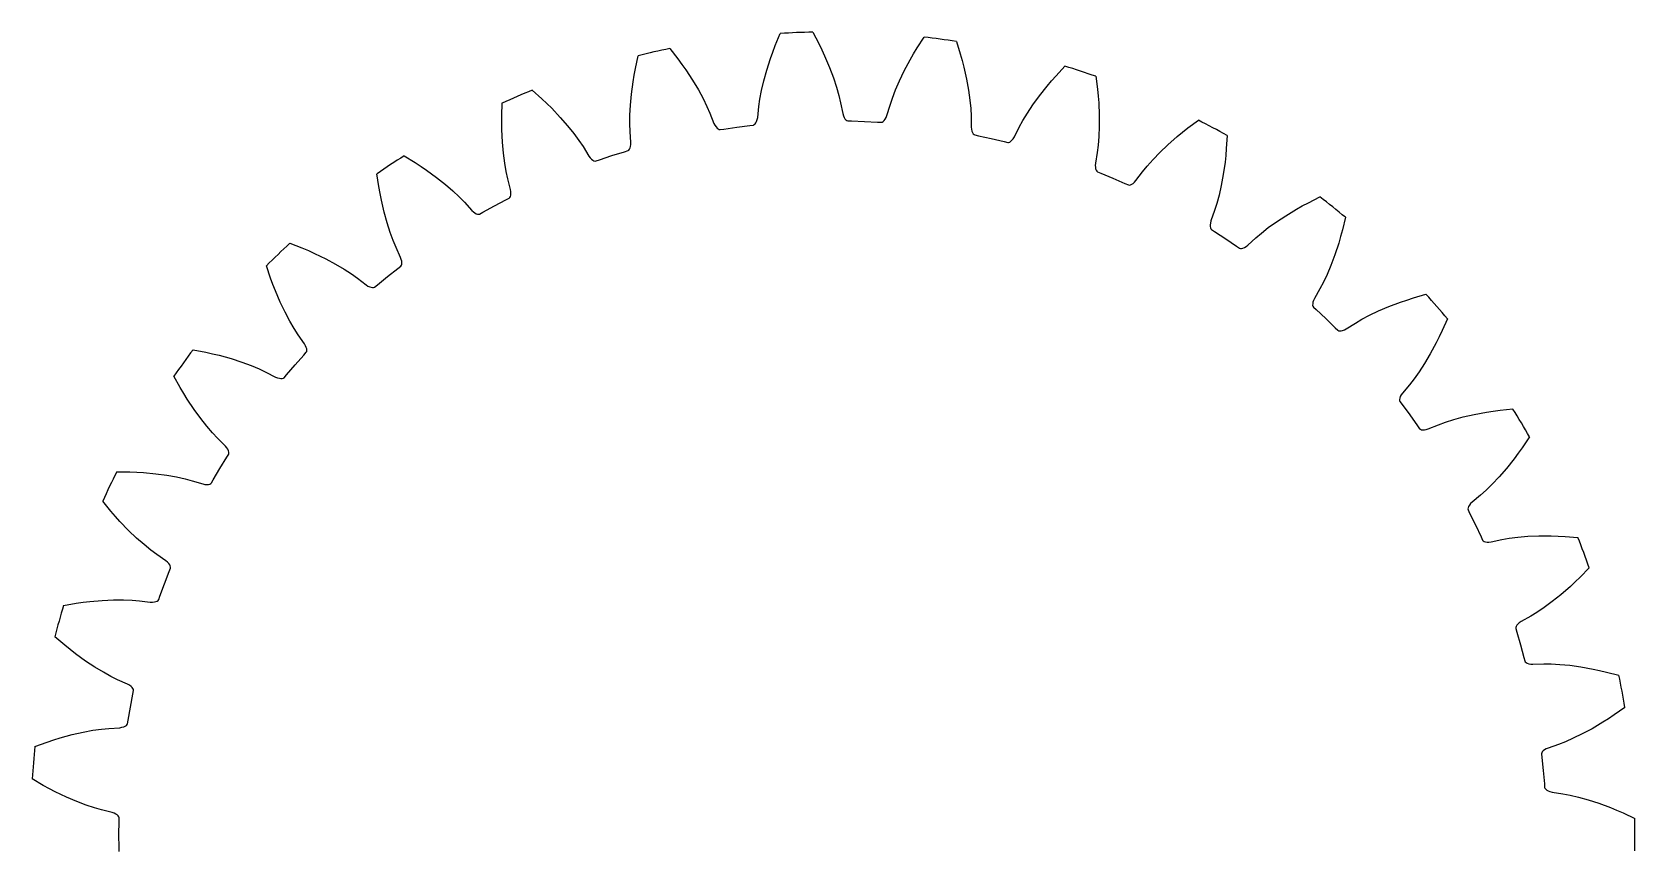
# Model space of a CAD drawing. Extents: x -19.5 to 19.6, y -19.6 to 19.6.
# Drawn here: x -19.52 to 19.57, y -0.4 to 19.56 of the extents above; entities that cross this region are included whole.
import ezdxf

# ---------------------------------------------------------------- set-up
doc = ezdxf.new("R2010")
doc.units = 0

msp = doc.modelspace()

# ---------------------------------------------------------------- linework, layer by layer
at = {"layer": 'layer0'}
for p, q in [((-0.481, 19.562), (-0.335, 19.282)), ((-3.966, 19.161), (-3.772, 18.912)), ((-1.456, 19.075), (-1.395, 19.234)), ((-1.395, 19.234), (-1.274, 19.526)), ((-0.335, 19.282), (-0.26, 19.129)), ((1.974, 19.028), (2.062, 19.174)), ((2.062, 19.174), (2.233, 19.44)), ((3.019, 19.333), (3.113, 19.032)), ((-4.807, 18.676), (-4.74, 18.985)), ((-3.772, 18.912), (-3.672, 18.775)), ((-3.672, 18.775), (-3.577, 18.641)), ((-1.604, 18.632), (-1.511, 18.921)), ((-1.511, 18.921), (-1.456, 19.075)), ((-0.26, 19.129), (-0.192, 18.98)), ((-0.192, 18.98), (-0.073, 18.701)), ((1.749, 18.619), (1.892, 18.887)), ((1.892, 18.887), (1.974, 19.028)), ((3.113, 19.032), (3.16, 18.868)), ((3.16, 18.868), (3.201, 18.709)), ((-4.865, 18.347), (-4.838, 18.509)), ((-4.838, 18.509), (-4.807, 18.676)), ((-3.577, 18.641), (-3.411, 18.387)), ((-3.411, 18.387), (-3.271, 18.154)), ((-1.676, 18.37), (-1.604, 18.632)), ((-0.073, 18.701), (0.023, 18.446)), ((0.023, 18.446), (0.099, 18.216)), ((1.535, 18.151), (1.631, 18.374)), ((1.631, 18.374), (1.749, 18.619)), ((3.201, 18.709), (3.267, 18.413)), ((3.267, 18.413), (3.316, 18.146)), ((5.34, 18.37), (5.452, 18.498)), ((5.452, 18.498), (5.668, 18.729)), ((6.423, 18.483), (6.462, 18.17)), ((-7.324, 18.145), (-7.089, 17.935)), ((-4.929, 17.776), (-4.905, 18.046)), ((-4.905, 18.046), (-4.865, 18.347)), ((-3.271, 18.154), (-3.156, 17.941)), ((-1.77, 17.926), (-1.731, 18.134)), ((-1.731, 18.134), (-1.676, 18.37)), ((0.099, 18.216), (0.156, 18.012)), ((0.156, 18.012), (0.198, 17.837)), ((1.459, 17.954), (1.535, 18.151)), ((3.316, 18.146), (3.35, 17.905)), ((4.886, 17.788), (5.045, 18.007)), ((5.045, 18.007), (5.234, 18.245)), ((5.234, 18.245), (5.34, 18.37)), ((6.462, 18.17), (6.478, 18)), ((6.478, 18), (6.49, 17.837)), ((-8.064, 17.518), (-8.054, 17.833)), ((-7.089, 17.935), (-6.965, 17.818)), ((-6.965, 17.818), (-6.848, 17.703)), ((-6.848, 17.703), (-6.639, 17.483)), ((-4.941, 17.533), (-4.929, 17.776)), ((-3.156, 17.941), (-3.063, 17.751)), ((-3.063, 17.751), (-2.99, 17.585)), ((-1.825, 17.48), (-1.796, 17.747)), ((-1.796, 17.747), (-1.77, 17.926)), ((0.198, 17.837), (0.25, 17.574)), ((1.326, 17.525), (1.402, 17.783)), ((1.402, 17.783), (1.459, 17.954)), ((3.35, 17.905), (3.37, 17.695)), ((3.37, 17.695), (3.38, 17.515)), ((4.751, 17.586), (4.886, 17.788)), ((6.49, 17.837), (6.503, 17.534)), ((-8.065, 17.347), (-8.064, 17.518)), ((-8.063, 17.184), (-8.065, 17.347)), ((-6.639, 17.483), (-6.46, 17.278)), ((-6.46, 17.278), (-6.308, 17.089)), ((-4.942, 17.322), (-4.941, 17.533)), ((-4.936, 17.141), (-4.942, 17.322)), ((-2.99, 17.585), (-2.892, 17.336)), ((-2.892, 17.336), (-2.867, 17.289)), ((-2.867, 17.289), (-2.841, 17.251)), ((-2.841, 17.251), (-2.816, 17.222)), ((-2.816, 17.222), (-2.79, 17.201)), ((-2.79, 17.201), (-2.766, 17.189)), ((-2.742, 17.185), (-2.653, 17.199)), ((-2.653, 17.199), (-2.336, 17.245)), ((-2.336, 17.245), (-2.019, 17.285)), ((-2.019, 17.285), (-1.929, 17.295)), ((-1.929, 17.295), (-1.907, 17.305)), ((-1.907, 17.305), (-1.886, 17.324)), ((-1.886, 17.324), (-1.867, 17.35)), ((-1.867, 17.35), (-1.851, 17.385)), ((-1.851, 17.385), (-1.836, 17.429)), ((-1.836, 17.429), (-1.825, 17.48)), ((0.25, 17.574), (0.266, 17.523)), ((0.266, 17.523), (0.285, 17.481)), ((0.285, 17.481), (0.304, 17.448)), ((0.304, 17.448), (0.326, 17.423)), ((0.326, 17.423), (0.348, 17.406)), ((0.348, 17.406), (0.371, 17.399)), ((0.371, 17.399), (0.461, 17.396)), ((0.461, 17.396), (0.781, 17.385)), ((0.781, 17.385), (1.1, 17.367)), ((1.1, 17.367), (1.19, 17.362)), ((1.19, 17.362), (1.214, 17.368)), ((1.214, 17.368), (1.237, 17.382)), ((1.237, 17.382), (1.261, 17.405)), ((1.261, 17.405), (1.284, 17.437)), ((1.284, 17.437), (1.305, 17.477)), ((1.305, 17.477), (1.326, 17.525)), ((3.38, 17.515), (3.384, 17.247)), ((3.384, 17.247), (3.391, 17.194)), ((4.434, 17.007), (4.554, 17.247)), ((4.554, 17.247), (4.641, 17.405)), ((4.641, 17.405), (4.751, 17.586)), ((6.503, 17.262), (6.493, 17.02)), ((6.503, 17.534), (6.503, 17.262)), ((8.534, 17.122), (8.668, 17.227)), ((8.668, 17.227), (8.921, 17.415)), ((-8.048, 16.88), (-8.063, 17.184)), ((-8.024, 16.61), (-8.048, 16.88)), ((-6.308, 17.089), (-6.183, 16.919)), ((-6.183, 16.919), (-6.082, 16.769)), ((-4.917, 16.874), (-4.936, 17.141)), ((-4.925, 16.776), (-4.919, 16.821)), ((-4.919, 16.821), (-4.917, 16.874)), ((-2.766, 17.189), (-2.742, 17.185)), ((3.391, 17.194), (3.401, 17.15)), ((3.401, 17.15), (3.415, 17.113)), ((3.415, 17.113), (3.431, 17.085)), ((3.431, 17.085), (3.45, 17.065)), ((3.45, 17.065), (3.472, 17.053)), ((3.472, 17.053), (3.56, 17.034)), ((3.56, 17.034), (3.872, 16.966)), ((3.872, 16.966), (4.184, 16.892)), ((4.184, 16.892), (4.271, 16.87)), ((4.271, 16.87), (4.295, 16.872)), ((4.295, 16.872), (4.321, 16.882)), ((4.321, 16.882), (4.348, 16.9)), ((4.348, 16.9), (4.376, 16.927)), ((4.376, 16.927), (4.405, 16.963)), ((4.405, 16.963), (4.434, 17.007)), ((6.475, 16.809), (6.453, 16.63)), ((6.493, 17.02), (6.475, 16.809)), ((7.983, 16.629), (8.18, 16.817)), ((8.18, 16.817), (8.408, 17.017)), ((8.408, 17.017), (8.534, 17.122)), ((9.62, 17.039), (9.602, 16.724)), ((-10.446, 16.546), (-10.177, 16.381)), ((-7.992, 16.369), (-8.024, 16.61)), ((-6.082, 16.769), (-5.941, 16.541)), ((-5.941, 16.541), (-5.908, 16.5)), ((-5.908, 16.5), (-5.876, 16.467)), ((-5.876, 16.467), (-5.846, 16.442)), ((-5.846, 16.442), (-5.817, 16.426)), ((-5.817, 16.426), (-5.79, 16.419)), ((-5.79, 16.419), (-5.766, 16.42)), ((-5.766, 16.42), (-5.681, 16.449)), ((-5.681, 16.449), (-5.378, 16.55)), ((-5.378, 16.55), (-5.072, 16.646)), ((-5.072, 16.646), (-4.986, 16.673)), ((-4.986, 16.673), (-4.966, 16.687)), ((-4.966, 16.687), (-4.949, 16.708)), ((-4.949, 16.708), (-4.935, 16.738)), ((-4.935, 16.738), (-4.925, 16.776)), ((6.453, 16.63), (6.409, 16.365)), ((7.675, 16.296), (7.815, 16.455)), ((7.815, 16.455), (7.983, 16.629)), ((9.588, 16.555), (9.571, 16.392)), ((9.602, 16.724), (9.588, 16.555)), ((-11.063, 15.796), (-11.109, 16.109)), ((-10.177, 16.381), (-10.034, 16.288)), ((-10.034, 16.288), (-9.899, 16.195)), ((-9.899, 16.195), (-9.654, 16.016)), ((-7.956, 16.161), (-7.992, 16.369)), ((-7.917, 15.984), (-7.956, 16.161)), ((6.409, 16.365), (6.407, 16.312)), ((6.407, 16.312), (6.409, 16.267)), ((6.409, 16.267), (6.416, 16.228)), ((6.416, 16.228), (6.427, 16.197)), ((6.427, 16.197), (6.442, 16.174)), ((6.442, 16.174), (6.461, 16.159)), ((6.461, 16.159), (6.544, 16.125)), ((6.544, 16.125), (6.839, 16.002)), ((7.399, 15.942), (7.561, 16.156)), ((7.561, 16.156), (7.675, 16.296)), ((9.529, 16.091), (9.481, 15.824)), ((9.571, 16.392), (9.529, 16.091)), ((-11.033, 15.628), (-11.063, 15.796)), ((-9.654, 16.016), (-9.442, 15.847)), ((-9.442, 15.847), (-9.258, 15.688)), ((-9.258, 15.688), (-9.105, 15.543)), ((-7.851, 15.725), (-7.917, 15.984)), ((-7.843, 15.672), (-7.851, 15.725)), ((-7.841, 15.627), (-7.843, 15.672)), ((6.839, 16.002), (7.132, 15.873)), ((7.132, 15.873), (7.215, 15.837)), ((7.215, 15.837), (7.239, 15.834)), ((7.239, 15.834), (7.266, 15.839)), ((7.266, 15.839), (7.296, 15.852)), ((7.296, 15.852), (7.328, 15.874)), ((7.328, 15.874), (7.363, 15.904)), ((7.363, 15.904), (7.399, 15.942)), ((9.481, 15.824), (9.427, 15.587)), ((-11.001, 15.468), (-11.033, 15.628)), ((-10.933, 15.172), (-11.001, 15.468)), ((-9.105, 15.543), (-8.978, 15.413)), ((-8.978, 15.413), (-8.799, 15.215)), ((-8.527, 15.17), (-8.246, 15.324)), ((-8.246, 15.324), (-7.963, 15.473)), ((-7.963, 15.473), (-7.883, 15.515)), ((-7.883, 15.515), (-7.866, 15.532)), ((-7.866, 15.532), (-7.853, 15.556)), ((-7.853, 15.556), (-7.845, 15.588)), ((-7.845, 15.588), (-7.841, 15.627)), ((9.373, 15.383), (9.318, 15.21)), ((9.427, 15.587), (9.373, 15.383)), ((11.311, 15.243), (11.454, 15.323)), ((11.454, 15.323), (11.605, 15.403)), ((11.605, 15.403), (11.887, 15.543)), ((-10.861, 14.91), (-10.933, 15.172)), ((-10.787, 14.679), (-10.861, 14.91)), ((-8.799, 15.215), (-8.759, 15.18)), ((-8.759, 15.18), (-8.722, 15.153)), ((-8.722, 15.153), (-8.688, 15.134)), ((-8.688, 15.134), (-8.657, 15.124)), ((-8.657, 15.124), (-8.629, 15.121)), ((-8.629, 15.121), (-8.605, 15.126)), ((-8.605, 15.126), (-8.527, 15.17)), ((9.211, 14.861), (9.21, 14.822)), ((9.216, 14.906), (9.211, 14.861)), ((9.228, 14.958), (9.216, 14.906)), ((9.318, 15.21), (9.228, 14.958)), ((10.627, 14.795), (10.824, 14.937)), ((10.824, 14.937), (11.051, 15.086)), ((11.051, 15.086), (11.311, 15.243)), ((12.508, 15.048), (12.434, 14.741)), ((-10.714, 14.481), (-10.787, 14.679)), ((-10.644, 14.314), (-10.714, 14.481)), ((9.21, 14.822), (9.216, 14.79)), ((9.216, 14.79), (9.226, 14.764)), ((9.226, 14.764), (9.242, 14.746)), ((9.242, 14.746), (9.318, 14.697)), ((9.318, 14.697), (9.587, 14.523)), ((9.587, 14.523), (9.852, 14.345)), ((10.127, 14.365), (10.324, 14.547)), ((10.324, 14.547), (10.461, 14.664)), ((10.461, 14.664), (10.627, 14.795)), ((12.39, 14.577), (12.344, 14.419)), ((12.434, 14.741), (12.39, 14.577)), ((-13.233, 14.415), (-12.939, 14.3)), ((-12.939, 14.3), (-12.781, 14.234)), ((-12.781, 14.234), (-12.632, 14.167)), ((-12.632, 14.167), (-12.359, 14.035)), ((-10.532, 14.07), (-10.644, 14.314)), ((9.852, 14.345), (9.927, 14.294)), ((9.927, 14.294), (9.95, 14.287)), ((9.95, 14.287), (9.977, 14.287)), ((9.977, 14.287), (10.009, 14.295)), ((10.009, 14.295), (10.045, 14.31)), ((10.045, 14.31), (10.084, 14.333)), ((10.084, 14.333), (10.127, 14.365)), ((12.249, 14.131), (12.154, 13.876)), ((12.344, 14.419), (12.249, 14.131)), ((-13.706, 13.567), (-13.806, 13.866)), ((-12.359, 14.035), (-12.119, 13.906)), ((-12.119, 13.906), (-11.911, 13.783)), ((-11.911, 13.783), (-11.734, 13.667)), ((-10.85, 13.605), (-10.598, 13.803)), ((-10.598, 13.803), (-10.527, 13.858)), ((-10.516, 14.02), (-10.532, 14.07)), ((-10.527, 13.858), (-10.513, 13.878)), ((-10.506, 13.975), (-10.516, 14.02)), ((-10.513, 13.878), (-10.504, 13.904)), ((-10.502, 13.937), (-10.506, 13.975)), ((-10.504, 13.904), (-10.502, 13.937)), ((12.154, 13.876), (12.059, 13.653)), ((-13.646, 13.407), (-13.706, 13.567)), ((-13.586, 13.255), (-13.646, 13.407)), ((-11.734, 13.667), (-11.586, 13.563)), ((-11.586, 13.563), (-11.374, 13.399)), ((-11.374, 13.399), (-11.329, 13.372)), ((-11.329, 13.372), (-11.287, 13.352)), ((-11.287, 13.352), (-11.25, 13.34)), ((-11.25, 13.34), (-11.218, 13.335)), ((-11.218, 13.335), (-11.19, 13.337)), ((-11.19, 13.337), (-11.168, 13.346)), ((-11.168, 13.346), (-11.098, 13.404)), ((-11.098, 13.404), (-10.85, 13.605)), ((11.885, 13.302), (11.751, 13.07)), ((11.969, 13.462), (11.885, 13.302)), ((12.059, 13.653), (11.969, 13.462)), ((-13.466, 12.976), (-13.586, 13.255)), ((-13.349, 12.731), (-13.466, 12.976)), ((11.709, 12.939), (11.708, 12.906)), ((11.708, 12.906), (11.714, 12.879)), ((11.716, 12.977), (11.709, 12.939)), ((11.73, 13.021), (11.716, 12.977)), ((11.751, 13.07), (11.73, 13.021)), ((13.567, 12.871), (13.851, 12.978)), ((13.851, 12.978), (14.006, 13.031)), ((14.006, 13.031), (14.168, 13.083)), ((14.168, 13.083), (14.472, 13.17)), ((-13.234, 12.517), (-13.349, 12.731)), ((-13.127, 12.335), (-13.234, 12.517)), ((11.714, 12.879), (11.727, 12.858)), ((11.727, 12.858), (11.793, 12.797)), ((11.793, 12.797), (12.026, 12.578)), ((12.026, 12.578), (12.255, 12.355)), ((12.755, 12.469), (12.911, 12.561)), ((12.911, 12.561), (13.098, 12.659)), ((13.098, 12.659), (13.317, 12.764)), ((13.317, 12.764), (13.567, 12.871)), ((14.994, 12.573), (14.867, 12.284)), ((-13.029, 12.183), (-13.127, 12.335)), ((-12.875, 11.964), (-13.029, 12.183)), ((12.255, 12.355), (12.319, 12.292)), ((12.319, 12.292), (12.341, 12.28)), ((12.341, 12.28), (12.368, 12.276)), ((12.368, 12.276), (12.401, 12.278)), ((12.401, 12.278), (12.439, 12.286)), ((12.439, 12.286), (12.482, 12.302)), ((12.482, 12.302), (12.529, 12.325)), ((12.529, 12.325), (12.755, 12.469)), ((14.793, 12.13), (14.72, 11.984)), ((14.867, 12.284), (14.793, 12.13)), ((-15.594, 11.82), (-15.284, 11.76)), ((-15.284, 11.76), (-15.118, 11.723)), ((-12.892, 11.689), (-12.832, 11.756)), ((-12.85, 11.917), (-12.875, 11.964)), ((-12.832, 11.875), (-12.85, 11.917)), ((-12.822, 11.837), (-12.832, 11.875)), ((-12.832, 11.756), (-12.822, 11.777)), ((-12.818, 11.805), (-12.822, 11.837)), ((-12.822, 11.777), (-12.818, 11.805)), ((14.72, 11.984), (14.575, 11.717)), ((-15.118, 11.723), (-14.959, 11.684)), ((-14.959, 11.684), (-14.666, 11.603)), ((-14.666, 11.603), (-14.408, 11.519)), ((-14.408, 11.519), (-14.18, 11.434)), ((-14.18, 11.434), (-13.985, 11.353)), ((-13.985, 11.353), (-13.822, 11.276)), ((-13.313, 11.207), (-13.105, 11.449)), ((-13.105, 11.449), (-12.892, 11.689)), ((14.436, 11.483), (14.303, 11.28)), ((14.575, 11.717), (14.436, 11.483)), ((-15.908, 10.902), (-16.06, 11.178)), ((-13.822, 11.276), (-13.584, 11.153)), ((-13.584, 11.153), (-13.534, 11.134)), ((-13.534, 11.134), (-13.49, 11.122)), ((-13.49, 11.122), (-13.451, 11.117)), ((-13.451, 11.117), (-13.419, 11.118)), ((-13.419, 11.118), (-13.392, 11.125)), ((-13.392, 11.125), (-13.372, 11.138)), ((-13.372, 11.138), (-13.313, 11.207)), ((14.069, 10.966), (13.896, 10.761)), ((14.18, 11.109), (14.069, 10.966)), ((14.303, 11.28), (14.18, 11.109)), ((-15.821, 10.755), (-15.908, 10.902)), ((-15.735, 10.616), (-15.821, 10.755)), ((-15.567, 10.363), (-15.735, 10.616)), ((13.831, 10.641), (13.825, 10.608)), ((13.825, 10.608), (13.826, 10.581)), ((13.826, 10.581), (13.834, 10.558)), ((13.845, 10.677), (13.831, 10.641)), ((13.834, 10.558), (13.888, 10.486)), ((13.866, 10.717), (13.845, 10.677)), ((13.896, 10.761), (13.866, 10.717)), ((-15.407, 10.143), (-15.567, 10.363)), ((13.888, 10.486), (14.079, 10.229)), ((14.079, 10.229), (14.264, 9.968)), ((15.148, 10.117), (15.382, 10.181)), ((15.382, 10.181), (15.647, 10.241)), ((15.647, 10.241), (15.946, 10.296)), ((15.946, 10.296), (16.108, 10.321)), ((16.108, 10.321), (16.277, 10.343)), ((16.277, 10.343), (16.591, 10.375)), ((-15.257, 9.953), (-15.407, 10.143)), ((-15.119, 9.793), (-15.257, 9.953)), ((-14.995, 9.661), (-15.119, 9.793)), ((14.264, 9.968), (14.316, 9.894)), ((14.316, 9.894), (14.335, 9.88)), ((14.335, 9.88), (14.361, 9.87)), ((14.361, 9.87), (14.394, 9.866)), ((14.394, 9.866), (14.433, 9.868)), ((14.433, 9.868), (14.478, 9.876)), ((14.478, 9.876), (14.529, 9.89)), ((14.529, 9.89), (14.777, 9.991)), ((14.777, 9.991), (14.947, 10.053)), ((14.947, 10.053), (15.148, 10.117)), ((-14.804, 9.472), (-14.995, 9.661)), ((-14.771, 9.431), (-14.804, 9.472)), ((-14.746, 9.393), (-14.771, 9.431)), ((-14.729, 9.358), (-14.746, 9.393)), ((16.821, 9.432), (16.721, 9.294)), ((16.998, 9.693), (16.821, 9.432)), ((-14.939, 8.925), (-14.772, 9.199)), ((-14.772, 9.199), (-14.725, 9.275)), ((-14.72, 9.326), (-14.729, 9.358)), ((-14.725, 9.275), (-14.719, 9.299)), ((-14.719, 9.299), (-14.72, 9.326)), ((16.623, 9.163), (16.433, 8.926)), ((16.721, 9.294), (16.623, 9.163)), ((-17.454, 8.846), (-17.138, 8.842)), ((-17.138, 8.842), (-16.968, 8.835)), ((-16.968, 8.835), (-16.805, 8.825)), ((-16.805, 8.825), (-16.502, 8.797)), ((-16.502, 8.797), (-16.233, 8.761)), ((-16.233, 8.761), (-15.994, 8.719)), ((-15.994, 8.719), (-15.788, 8.673)), ((-15.788, 8.673), (-15.613, 8.627)), ((-15.613, 8.627), (-15.357, 8.548)), ((-15.145, 8.571), (-15.1, 8.649)), ((-15.1, 8.649), (-14.939, 8.925)), ((16.255, 8.721), (16.087, 8.545)), ((16.433, 8.926), (16.255, 8.721)), ((-15.357, 8.548), (-15.305, 8.538)), ((-15.305, 8.538), (-15.259, 8.535)), ((-15.259, 8.535), (-15.22, 8.536)), ((-15.22, 8.536), (-15.188, 8.543)), ((-15.188, 8.543), (-15.163, 8.555)), ((-15.163, 8.555), (-15.145, 8.571)), ((15.801, 8.278), (15.594, 8.107)), ((15.936, 8.398), (15.801, 8.278)), ((16.087, 8.545), (15.936, 8.398)), ((-17.599, 7.886), (-17.798, 8.131)), ((-17.487, 7.757), (-17.599, 7.886)), ((15.497, 7.969), (15.493, 7.942)), ((15.493, 7.942), (15.497, 7.918)), ((15.509, 8), (15.497, 7.969)), ((15.497, 7.918), (15.537, 7.837)), ((15.529, 8.033), (15.509, 8)), ((15.557, 8.069), (15.529, 8.033)), ((15.537, 7.837), (15.679, 7.55)), ((15.594, 8.107), (15.557, 8.069)), ((-17.378, 7.636), (-17.487, 7.757)), ((-17.167, 7.417), (-17.378, 7.636)), ((15.679, 7.55), (15.815, 7.261)), ((-16.971, 7.229), (-17.167, 7.417)), ((-16.789, 7.069), (-16.971, 7.229)), ((-16.624, 6.936), (-16.789, 7.069)), ((15.815, 7.261), (15.853, 7.179)), ((15.853, 7.179), (15.869, 7.161)), ((15.869, 7.161), (15.893, 7.147)), ((15.893, 7.147), (15.924, 7.137)), ((15.924, 7.137), (15.963, 7.132)), ((15.963, 7.132), (16.008, 7.132)), ((16.008, 7.132), (16.061, 7.137)), ((16.061, 7.137), (16.324, 7.192)), ((16.324, 7.192), (16.502, 7.223)), ((16.502, 7.223), (16.711, 7.25)), ((16.711, 7.25), (16.953, 7.271)), ((16.953, 7.271), (17.224, 7.283)), ((17.224, 7.283), (17.528, 7.284)), ((17.528, 7.284), (17.692, 7.279)), ((17.692, 7.279), (17.862, 7.27)), ((17.862, 7.27), (18.177, 7.246)), ((-16.479, 6.828), (-16.624, 6.936)), ((-16.258, 6.677), (-16.479, 6.828)), ((-16.218, 6.642), (-16.258, 6.677)), ((-16.292, 6.115), (-16.177, 6.413)), ((-16.186, 6.609), (-16.218, 6.642)), ((-16.163, 6.577), (-16.186, 6.609)), ((-16.177, 6.413), (-16.144, 6.497)), ((-16.149, 6.548), (-16.163, 6.577)), ((-16.142, 6.521), (-16.149, 6.548)), ((-16.144, 6.497), (-16.142, 6.521)), ((18.235, 6.277), (18.112, 6.159)), ((18.455, 6.503), (18.235, 6.277)), ((-16.402, 5.814), (-16.292, 6.115)), ((17.992, 6.047), (17.763, 5.848)), ((18.112, 6.159), (17.992, 6.047)), ((-18.753, 5.587), (-18.442, 5.64)), ((-18.442, 5.64), (-18.273, 5.664)), ((-18.273, 5.664), (-18.11, 5.683)), ((-18.11, 5.683), (-17.808, 5.71)), ((-17.808, 5.71), (-17.537, 5.722)), ((-17.537, 5.722), (-17.294, 5.723)), ((-17.294, 5.723), (-17.083, 5.715)), ((-17.083, 5.715), (-16.903, 5.7)), ((-16.903, 5.7), (-16.636, 5.669)), ((-16.636, 5.669), (-16.583, 5.668)), ((-16.583, 5.668), (-16.538, 5.673)), ((-16.538, 5.673), (-16.5, 5.681)), ((-16.5, 5.681), (-16.469, 5.694)), ((-16.469, 5.694), (-16.447, 5.71)), ((-16.447, 5.71), (-16.432, 5.729)), ((-16.432, 5.729), (-16.402, 5.814)), ((17.355, 5.535), (17.179, 5.418)), ((17.551, 5.679), (17.355, 5.535)), ((17.763, 5.848), (17.551, 5.679)), ((16.688, 5.102), (16.671, 5.074)), ((16.714, 5.131), (16.688, 5.102)), ((16.748, 5.162), (16.714, 5.131)), ((16.791, 5.192), (16.748, 5.162)), ((17.025, 5.324), (16.791, 5.192)), ((17.179, 5.418), (17.025, 5.324)), ((-18.724, 4.617), (-18.964, 4.822)), ((16.671, 5.074), (16.662, 5.048)), ((16.662, 5.048), (16.662, 5.024)), ((16.662, 5.024), (16.687, 4.937)), ((16.687, 4.937), (16.775, 4.63)), ((-18.591, 4.51), (-18.724, 4.617)), ((-18.462, 4.41), (-18.591, 4.51)), ((-18.216, 4.232), (-18.462, 4.41)), ((16.775, 4.63), (16.857, 4.32)), ((16.857, 4.32), (16.88, 4.233)), ((-17.989, 4.083), (-18.216, 4.232)), ((-17.781, 3.957), (-17.989, 4.083)), ((-17.596, 3.856), (-17.781, 3.957)), ((16.88, 4.233), (16.893, 4.213)), ((16.893, 4.213), (16.914, 4.195)), ((16.914, 4.195), (16.943, 4.179)), ((16.943, 4.179), (16.98, 4.167)), ((16.98, 4.167), (17.025, 4.159)), ((17.025, 4.159), (17.077, 4.155)), ((17.077, 4.155), (17.345, 4.162)), ((17.345, 4.162), (17.526, 4.16)), ((17.526, 4.16), (17.737, 4.149)), ((17.737, 4.149), (17.979, 4.127)), ((17.979, 4.127), (18.248, 4.09)), ((18.248, 4.09), (18.547, 4.037)), ((18.547, 4.037), (18.707, 4.003)), ((18.707, 4.003), (18.873, 3.964)), ((18.873, 3.964), (19.178, 3.884)), ((-17.434, 3.776), (-17.596, 3.856)), ((-17.189, 3.666), (-17.434, 3.776)), ((-17.143, 3.64), (-17.189, 3.666)), ((-17.106, 3.612), (-17.143, 3.64)), ((-17.078, 3.586), (-17.106, 3.612)), ((-17.059, 3.559), (-17.078, 3.586)), ((-17.047, 3.534), (-17.059, 3.559)), ((-17.045, 3.51), (-17.047, 3.534)), ((-17.122, 3.107), (-17.062, 3.422)), ((-17.062, 3.422), (-17.045, 3.51)), ((-17.191, 2.703), (-17.177, 2.792)), ((-17.177, 2.792), (-17.122, 3.107)), ((18.783, 2.738), (18.522, 2.582)), ((18.921, 2.825), (18.783, 2.738)), ((19.063, 2.92), (18.921, 2.825)), ((19.32, 3.103), (19.063, 2.92)), ((-18.991, 2.31), (-18.834, 2.358)), ((-18.834, 2.358), (-18.541, 2.438)), ((-18.541, 2.438), (-18.276, 2.499)), ((-18.276, 2.499), (-18.038, 2.543)), ((-18.038, 2.543), (-17.828, 2.573)), ((-17.828, 2.573), (-17.649, 2.59)), ((-17.649, 2.59), (-17.381, 2.607)), ((-17.381, 2.607), (-17.329, 2.616)), ((-17.329, 2.616), (-17.285, 2.629)), ((-17.285, 2.629), (-17.249, 2.644)), ((-17.249, 2.644), (-17.221, 2.662)), ((-17.221, 2.662), (-17.202, 2.681)), ((-17.202, 2.681), (-17.191, 2.703)), ((18.064, 2.348), (17.87, 2.263)), ((18.282, 2.454), (18.064, 2.348)), ((18.522, 2.582), (18.282, 2.454)), ((-19.449, 2.149), (-19.152, 2.256)), ((-19.152, 2.256), (-18.991, 2.31)), ((17.296, 1.992), (17.291, 1.968)), ((17.291, 1.968), (17.3, 1.878)), ((17.309, 2.016), (17.296, 1.992)), ((17.331, 2.04), (17.309, 2.016)), ((17.361, 2.065), (17.331, 2.04)), ((17.4, 2.088), (17.361, 2.065)), ((17.448, 2.111), (17.4, 2.088)), ((17.702, 2.198), (17.448, 2.111)), ((17.87, 2.263), (17.702, 2.198)), ((17.3, 1.878), (17.332, 1.56)), ((-19.248, 1.2), (-19.52, 1.358)), ((-19.098, 1.118), (-19.248, 1.2)), ((17.332, 1.56), (17.358, 1.241)), ((17.358, 1.241), (17.364, 1.151)), ((-18.953, 1.043), (-19.098, 1.118)), ((-18.679, 0.912), (-18.953, 1.043)), ((-18.429, 0.805), (-18.679, 0.912)), ((-18.202, 0.719), (-18.429, 0.805)), ((17.364, 1.151), (17.373, 1.129)), ((17.373, 1.129), (17.391, 1.107)), ((17.391, 1.107), (17.417, 1.087)), ((17.417, 1.087), (17.451, 1.069)), ((17.451, 1.069), (17.494, 1.052)), ((17.494, 1.052), (17.545, 1.039)), ((17.545, 1.039), (17.81, 0.998)), ((17.81, 0.998), (17.987, 0.964)), ((17.987, 0.964), (18.193, 0.916)), ((18.193, 0.916), (18.427, 0.85)), ((18.427, 0.85), (18.685, 0.766)), ((-18.001, 0.652), (-18.202, 0.719)), ((-17.828, 0.602), (-18.001, 0.652)), ((-17.567, 0.538), (-17.828, 0.602)), ((-17.518, 0.52), (-17.567, 0.538)), ((-17.477, 0.5), (-17.518, 0.52)), ((-17.444, 0.479), (-17.477, 0.5)), ((-17.42, 0.456), (-17.444, 0.479)), ((-17.405, 0.433), (-17.42, 0.456)), ((-17.398, 0.41), (-17.405, 0.433)), ((-17.399, 0.32), (-17.398, 0.41)), ((18.685, 0.766), (18.97, 0.66)), ((18.97, 0.66), (19.121, 0.598)), ((19.121, 0.598), (19.278, 0.531)), ((19.278, 0.531), (19.563, 0.397)), ((-17.402, 0), (-17.399, 0.32)), ((-17.399, -0.32), (-17.402, 0)), ((-17.398, -0.41), (-17.399, -0.32))]:
    msp.add_line(p, q, dxfattribs=at)
for start, end in [(91.4094, 93.7334), (101.6952, 104.0191), (81.1237, 83.4477), (70.838, 73.162), (111.9809, 114.3048), (60.5523, 62.8763), (122.2666, 124.5906), (50.2666, 52.5906), (132.5523, 134.8763), (39.9809, 42.3048), (142.838, 145.162), (29.6952, 32.0191), (153.1237, 155.4477), (19.4094, 21.7334), (163.4094, 165.7334), (9.1237, 11.4477), (173.6952, 176.0191), (358.838, 361.162)]:
    msp.add_arc((0, 0), 19.567, start, end, dxfattribs=at)
at = {"layer": 'layer1'}
for p, q in [((-0.481, 19.562), (-0.335, 19.282)), ((-3.966, 19.161), (-3.772, 18.912)), ((-1.456, 19.075), (-1.395, 19.234)), ((-1.395, 19.234), (-1.274, 19.526)), ((-0.335, 19.282), (-0.26, 19.129)), ((1.974, 19.028), (2.062, 19.174)), ((2.062, 19.174), (2.233, 19.44)), ((3.019, 19.333), (3.113, 19.032)), ((-4.807, 18.676), (-4.74, 18.985)), ((-3.772, 18.912), (-3.672, 18.775)), ((-3.672, 18.775), (-3.577, 18.641)), ((-1.604, 18.632), (-1.511, 18.921)), ((-1.511, 18.921), (-1.456, 19.075)), ((-0.26, 19.129), (-0.192, 18.98)), ((-0.192, 18.98), (-0.073, 18.701)), ((1.749, 18.619), (1.892, 18.887)), ((1.892, 18.887), (1.974, 19.028)), ((3.113, 19.032), (3.16, 18.868)), ((3.16, 18.868), (3.201, 18.709)), ((-4.865, 18.347), (-4.838, 18.509)), ((-4.838, 18.509), (-4.807, 18.676)), ((-3.577, 18.641), (-3.411, 18.387)), ((-3.411, 18.387), (-3.271, 18.154)), ((-1.676, 18.37), (-1.604, 18.632)), ((-0.073, 18.701), (0.023, 18.446)), ((0.023, 18.446), (0.099, 18.216)), ((1.535, 18.151), (1.631, 18.374)), ((1.631, 18.374), (1.749, 18.619)), ((3.201, 18.709), (3.267, 18.413)), ((3.267, 18.413), (3.316, 18.146)), ((5.34, 18.37), (5.452, 18.498)), ((5.452, 18.498), (5.668, 18.729)), ((6.423, 18.483), (6.462, 18.17)), ((-7.324, 18.145), (-7.089, 17.935)), ((-4.929, 17.776), (-4.905, 18.046)), ((-4.905, 18.046), (-4.865, 18.347)), ((-3.271, 18.154), (-3.156, 17.941)), ((-1.77, 17.926), (-1.731, 18.134)), ((-1.731, 18.134), (-1.676, 18.37)), ((0.099, 18.216), (0.156, 18.012)), ((0.156, 18.012), (0.198, 17.837)), ((1.459, 17.954), (1.535, 18.151)), ((3.316, 18.146), (3.35, 17.905)), ((4.886, 17.788), (5.045, 18.007)), ((5.045, 18.007), (5.234, 18.245)), ((5.234, 18.245), (5.34, 18.37)), ((6.462, 18.17), (6.478, 18)), ((6.478, 18), (6.49, 17.837)), ((-8.064, 17.518), (-8.054, 17.833)), ((-7.089, 17.935), (-6.965, 17.818)), ((-6.965, 17.818), (-6.848, 17.703)), ((-6.848, 17.703), (-6.639, 17.483)), ((-4.941, 17.533), (-4.929, 17.776)), ((-3.156, 17.941), (-3.063, 17.751)), ((-3.063, 17.751), (-2.99, 17.585)), ((-1.825, 17.48), (-1.796, 17.747)), ((-1.796, 17.747), (-1.77, 17.926)), ((0.198, 17.837), (0.25, 17.574)), ((1.326, 17.525), (1.402, 17.783)), ((1.402, 17.783), (1.459, 17.954)), ((3.35, 17.905), (3.37, 17.695)), ((3.37, 17.695), (3.38, 17.515)), ((4.751, 17.586), (4.886, 17.788)), ((6.49, 17.837), (6.503, 17.534)), ((-8.065, 17.347), (-8.064, 17.518)), ((-8.063, 17.184), (-8.065, 17.347)), ((-6.639, 17.483), (-6.46, 17.278)), ((-6.46, 17.278), (-6.308, 17.089)), ((-4.942, 17.322), (-4.941, 17.533)), ((-4.936, 17.141), (-4.942, 17.322)), ((-2.99, 17.585), (-2.892, 17.336)), ((-2.892, 17.336), (-2.867, 17.289)), ((-2.867, 17.289), (-2.841, 17.251)), ((-2.841, 17.251), (-2.816, 17.222)), ((-2.816, 17.222), (-2.79, 17.201)), ((-2.79, 17.201), (-2.766, 17.189)), ((-2.742, 17.185), (-2.653, 17.199)), ((-2.653, 17.199), (-2.336, 17.245)), ((-2.336, 17.245), (-2.019, 17.285)), ((-2.019, 17.285), (-1.929, 17.295)), ((-1.929, 17.295), (-1.907, 17.305)), ((-1.907, 17.305), (-1.886, 17.324)), ((-1.886, 17.324), (-1.867, 17.35)), ((-1.867, 17.35), (-1.851, 17.385)), ((-1.851, 17.385), (-1.836, 17.429)), ((-1.836, 17.429), (-1.825, 17.48)), ((0.25, 17.574), (0.266, 17.523)), ((0.266, 17.523), (0.285, 17.481)), ((0.285, 17.481), (0.304, 17.448)), ((0.304, 17.448), (0.326, 17.423)), ((0.326, 17.423), (0.348, 17.406)), ((0.348, 17.406), (0.371, 17.399)), ((0.371, 17.399), (0.461, 17.396)), ((0.461, 17.396), (0.781, 17.385)), ((0.781, 17.385), (1.1, 17.367)), ((1.1, 17.367), (1.19, 17.362)), ((1.19, 17.362), (1.214, 17.368)), ((1.214, 17.368), (1.237, 17.382)), ((1.237, 17.382), (1.261, 17.405)), ((1.261, 17.405), (1.284, 17.437)), ((1.284, 17.437), (1.305, 17.477)), ((1.305, 17.477), (1.326, 17.525)), ((3.38, 17.515), (3.384, 17.247)), ((3.384, 17.247), (3.391, 17.194)), ((4.434, 17.007), (4.554, 17.247)), ((4.554, 17.247), (4.641, 17.405)), ((4.641, 17.405), (4.751, 17.586)), ((6.503, 17.262), (6.493, 17.02)), ((6.503, 17.534), (6.503, 17.262)), ((8.534, 17.122), (8.668, 17.227)), ((8.668, 17.227), (8.921, 17.415)), ((-8.048, 16.88), (-8.063, 17.184)), ((-8.024, 16.61), (-8.048, 16.88)), ((-6.308, 17.089), (-6.183, 16.919)), ((-6.183, 16.919), (-6.082, 16.769)), ((-4.917, 16.874), (-4.936, 17.141)), ((-4.925, 16.776), (-4.919, 16.821)), ((-4.919, 16.821), (-4.917, 16.874)), ((-2.766, 17.189), (-2.742, 17.185)), ((3.391, 17.194), (3.401, 17.15)), ((3.401, 17.15), (3.415, 17.113)), ((3.415, 17.113), (3.431, 17.085)), ((3.431, 17.085), (3.45, 17.065)), ((3.45, 17.065), (3.472, 17.053)), ((3.472, 17.053), (3.56, 17.034)), ((3.56, 17.034), (3.872, 16.966)), ((3.872, 16.966), (4.184, 16.892)), ((4.184, 16.892), (4.271, 16.87)), ((4.271, 16.87), (4.295, 16.872)), ((4.295, 16.872), (4.321, 16.882)), ((4.321, 16.882), (4.348, 16.9)), ((4.348, 16.9), (4.376, 16.927)), ((4.376, 16.927), (4.405, 16.963)), ((4.405, 16.963), (4.434, 17.007)), ((6.475, 16.809), (6.453, 16.63)), ((6.493, 17.02), (6.475, 16.809)), ((7.983, 16.629), (8.18, 16.817)), ((8.18, 16.817), (8.408, 17.017)), ((8.408, 17.017), (8.534, 17.122)), ((9.62, 17.039), (9.602, 16.724)), ((-10.446, 16.546), (-10.177, 16.381)), ((-7.992, 16.369), (-8.024, 16.61)), ((-6.082, 16.769), (-5.941, 16.541)), ((-5.941, 16.541), (-5.908, 16.5)), ((-5.908, 16.5), (-5.876, 16.467)), ((-5.876, 16.467), (-5.846, 16.442)), ((-5.846, 16.442), (-5.817, 16.426)), ((-5.817, 16.426), (-5.79, 16.419)), ((-5.79, 16.419), (-5.766, 16.42)), ((-5.766, 16.42), (-5.681, 16.449)), ((-5.681, 16.449), (-5.378, 16.55)), ((-5.378, 16.55), (-5.072, 16.646)), ((-5.072, 16.646), (-4.986, 16.673)), ((-4.986, 16.673), (-4.966, 16.687)), ((-4.966, 16.687), (-4.949, 16.708)), ((-4.949, 16.708), (-4.935, 16.738)), ((-4.935, 16.738), (-4.925, 16.776)), ((6.453, 16.63), (6.409, 16.365)), ((7.675, 16.296), (7.815, 16.455)), ((7.815, 16.455), (7.983, 16.629)), ((9.588, 16.555), (9.571, 16.392)), ((9.602, 16.724), (9.588, 16.555)), ((-11.063, 15.796), (-11.109, 16.109)), ((-10.177, 16.381), (-10.034, 16.288)), ((-10.034, 16.288), (-9.899, 16.195)), ((-9.899, 16.195), (-9.654, 16.016)), ((-7.956, 16.161), (-7.992, 16.369)), ((-7.917, 15.984), (-7.956, 16.161)), ((6.409, 16.365), (6.407, 16.312)), ((6.407, 16.312), (6.409, 16.267)), ((6.409, 16.267), (6.416, 16.228)), ((6.416, 16.228), (6.427, 16.197)), ((6.427, 16.197), (6.442, 16.174)), ((6.442, 16.174), (6.461, 16.159)), ((6.461, 16.159), (6.544, 16.125)), ((6.544, 16.125), (6.839, 16.002)), ((7.399, 15.942), (7.561, 16.156)), ((7.561, 16.156), (7.675, 16.296)), ((9.529, 16.091), (9.481, 15.824)), ((9.571, 16.392), (9.529, 16.091)), ((-11.033, 15.628), (-11.063, 15.796)), ((-9.654, 16.016), (-9.442, 15.847)), ((-9.442, 15.847), (-9.258, 15.688)), ((-9.258, 15.688), (-9.105, 15.543)), ((-7.851, 15.725), (-7.917, 15.984)), ((-7.843, 15.672), (-7.851, 15.725)), ((-7.841, 15.627), (-7.843, 15.672)), ((6.839, 16.002), (7.132, 15.873)), ((7.132, 15.873), (7.215, 15.837)), ((7.215, 15.837), (7.239, 15.834)), ((7.239, 15.834), (7.266, 15.839)), ((7.266, 15.839), (7.296, 15.852)), ((7.296, 15.852), (7.328, 15.874)), ((7.328, 15.874), (7.363, 15.904)), ((7.363, 15.904), (7.399, 15.942)), ((9.481, 15.824), (9.427, 15.587)), ((-11.001, 15.468), (-11.033, 15.628)), ((-10.933, 15.172), (-11.001, 15.468)), ((-9.105, 15.543), (-8.978, 15.413)), ((-8.978, 15.413), (-8.799, 15.215)), ((-8.527, 15.17), (-8.246, 15.324)), ((-8.246, 15.324), (-7.963, 15.473)), ((-7.963, 15.473), (-7.883, 15.515)), ((-7.883, 15.515), (-7.866, 15.532)), ((-7.866, 15.532), (-7.853, 15.556)), ((-7.853, 15.556), (-7.845, 15.588)), ((-7.845, 15.588), (-7.841, 15.627)), ((9.373, 15.383), (9.318, 15.21)), ((9.427, 15.587), (9.373, 15.383)), ((11.311, 15.243), (11.454, 15.323)), ((11.454, 15.323), (11.605, 15.403)), ((11.605, 15.403), (11.887, 15.543)), ((-10.861, 14.91), (-10.933, 15.172)), ((-10.787, 14.679), (-10.861, 14.91)), ((-8.799, 15.215), (-8.759, 15.18)), ((-8.759, 15.18), (-8.722, 15.153)), ((-8.722, 15.153), (-8.688, 15.134)), ((-8.688, 15.134), (-8.657, 15.124)), ((-8.657, 15.124), (-8.629, 15.121)), ((-8.629, 15.121), (-8.605, 15.126)), ((-8.605, 15.126), (-8.527, 15.17)), ((9.211, 14.861), (9.21, 14.822)), ((9.216, 14.906), (9.211, 14.861)), ((9.228, 14.958), (9.216, 14.906)), ((9.318, 15.21), (9.228, 14.958)), ((10.627, 14.795), (10.824, 14.937)), ((10.824, 14.937), (11.051, 15.086)), ((11.051, 15.086), (11.311, 15.243)), ((12.508, 15.048), (12.434, 14.741)), ((-10.714, 14.481), (-10.787, 14.679)), ((-10.644, 14.314), (-10.714, 14.481)), ((9.21, 14.822), (9.216, 14.79)), ((9.216, 14.79), (9.226, 14.764)), ((9.226, 14.764), (9.242, 14.746)), ((9.242, 14.746), (9.318, 14.697)), ((9.318, 14.697), (9.587, 14.523)), ((9.587, 14.523), (9.852, 14.345)), ((10.127, 14.365), (10.324, 14.547)), ((10.324, 14.547), (10.461, 14.664)), ((10.461, 14.664), (10.627, 14.795)), ((12.39, 14.577), (12.344, 14.419)), ((12.434, 14.741), (12.39, 14.577)), ((-13.233, 14.415), (-12.939, 14.3)), ((-12.939, 14.3), (-12.781, 14.234)), ((-12.781, 14.234), (-12.632, 14.167)), ((-12.632, 14.167), (-12.359, 14.035)), ((-10.532, 14.07), (-10.644, 14.314)), ((9.852, 14.345), (9.927, 14.294)), ((9.927, 14.294), (9.95, 14.287)), ((9.95, 14.287), (9.977, 14.287)), ((9.977, 14.287), (10.009, 14.295)), ((10.009, 14.295), (10.045, 14.31)), ((10.045, 14.31), (10.084, 14.333)), ((10.084, 14.333), (10.127, 14.365)), ((12.249, 14.131), (12.154, 13.876)), ((12.344, 14.419), (12.249, 14.131)), ((-13.706, 13.567), (-13.806, 13.866)), ((-12.359, 14.035), (-12.119, 13.906)), ((-12.119, 13.906), (-11.911, 13.783)), ((-11.911, 13.783), (-11.734, 13.667)), ((-10.85, 13.605), (-10.598, 13.803)), ((-10.598, 13.803), (-10.527, 13.858)), ((-10.516, 14.02), (-10.532, 14.07)), ((-10.527, 13.858), (-10.513, 13.878)), ((-10.506, 13.975), (-10.516, 14.02)), ((-10.513, 13.878), (-10.504, 13.904)), ((-10.502, 13.937), (-10.506, 13.975)), ((-10.504, 13.904), (-10.502, 13.937)), ((12.154, 13.876), (12.059, 13.653)), ((-13.646, 13.407), (-13.706, 13.567)), ((-13.586, 13.255), (-13.646, 13.407)), ((-11.734, 13.667), (-11.586, 13.563)), ((-11.586, 13.563), (-11.374, 13.399)), ((-11.374, 13.399), (-11.329, 13.372)), ((-11.329, 13.372), (-11.287, 13.352)), ((-11.287, 13.352), (-11.25, 13.34)), ((-11.25, 13.34), (-11.218, 13.335)), ((-11.218, 13.335), (-11.19, 13.337)), ((-11.19, 13.337), (-11.168, 13.346)), ((-11.168, 13.346), (-11.098, 13.404)), ((-11.098, 13.404), (-10.85, 13.605)), ((11.885, 13.302), (11.751, 13.07)), ((11.969, 13.462), (11.885, 13.302)), ((12.059, 13.653), (11.969, 13.462)), ((-13.466, 12.976), (-13.586, 13.255)), ((-13.349, 12.731), (-13.466, 12.976)), ((11.709, 12.939), (11.708, 12.906)), ((11.708, 12.906), (11.714, 12.879)), ((11.716, 12.977), (11.709, 12.939)), ((11.73, 13.021), (11.716, 12.977)), ((11.751, 13.07), (11.73, 13.021)), ((13.567, 12.871), (13.851, 12.978)), ((13.851, 12.978), (14.006, 13.031)), ((14.006, 13.031), (14.168, 13.083)), ((14.168, 13.083), (14.472, 13.17)), ((-13.234, 12.517), (-13.349, 12.731)), ((-13.127, 12.335), (-13.234, 12.517)), ((11.714, 12.879), (11.727, 12.858)), ((11.727, 12.858), (11.793, 12.797)), ((11.793, 12.797), (12.026, 12.578)), ((12.026, 12.578), (12.255, 12.355)), ((12.755, 12.469), (12.911, 12.561)), ((12.911, 12.561), (13.098, 12.659)), ((13.098, 12.659), (13.317, 12.764)), ((13.317, 12.764), (13.567, 12.871)), ((14.994, 12.573), (14.867, 12.284)), ((-13.029, 12.183), (-13.127, 12.335)), ((-12.875, 11.964), (-13.029, 12.183)), ((12.255, 12.355), (12.319, 12.292)), ((12.319, 12.292), (12.341, 12.28)), ((12.341, 12.28), (12.368, 12.276)), ((12.368, 12.276), (12.401, 12.278)), ((12.401, 12.278), (12.439, 12.286)), ((12.439, 12.286), (12.482, 12.302)), ((12.482, 12.302), (12.529, 12.325)), ((12.529, 12.325), (12.755, 12.469)), ((14.793, 12.13), (14.72, 11.984)), ((14.867, 12.284), (14.793, 12.13)), ((-15.594, 11.82), (-15.284, 11.76)), ((-15.284, 11.76), (-15.118, 11.723)), ((-12.892, 11.689), (-12.832, 11.756)), ((-12.85, 11.917), (-12.875, 11.964)), ((-12.832, 11.875), (-12.85, 11.917)), ((-12.822, 11.837), (-12.832, 11.875)), ((-12.832, 11.756), (-12.822, 11.777)), ((-12.818, 11.805), (-12.822, 11.837)), ((-12.822, 11.777), (-12.818, 11.805)), ((14.72, 11.984), (14.575, 11.717)), ((-15.118, 11.723), (-14.959, 11.684)), ((-14.959, 11.684), (-14.666, 11.603)), ((-14.666, 11.603), (-14.408, 11.519)), ((-14.408, 11.519), (-14.18, 11.434)), ((-14.18, 11.434), (-13.985, 11.353)), ((-13.985, 11.353), (-13.822, 11.276)), ((-13.313, 11.207), (-13.105, 11.449)), ((-13.105, 11.449), (-12.892, 11.689)), ((14.436, 11.483), (14.303, 11.28)), ((14.575, 11.717), (14.436, 11.483)), ((-15.908, 10.902), (-16.06, 11.178)), ((-13.822, 11.276), (-13.584, 11.153)), ((-13.584, 11.153), (-13.534, 11.134)), ((-13.534, 11.134), (-13.49, 11.122)), ((-13.49, 11.122), (-13.451, 11.117)), ((-13.451, 11.117), (-13.419, 11.118)), ((-13.419, 11.118), (-13.392, 11.125)), ((-13.392, 11.125), (-13.372, 11.138)), ((-13.372, 11.138), (-13.313, 11.207)), ((14.069, 10.966), (13.896, 10.761)), ((14.18, 11.109), (14.069, 10.966)), ((14.303, 11.28), (14.18, 11.109)), ((-15.821, 10.755), (-15.908, 10.902)), ((-15.735, 10.616), (-15.821, 10.755)), ((-15.567, 10.363), (-15.735, 10.616)), ((13.831, 10.641), (13.825, 10.608)), ((13.825, 10.608), (13.826, 10.581)), ((13.826, 10.581), (13.834, 10.558)), ((13.845, 10.677), (13.831, 10.641)), ((13.834, 10.558), (13.888, 10.486)), ((13.866, 10.717), (13.845, 10.677)), ((13.896, 10.761), (13.866, 10.717)), ((-15.407, 10.143), (-15.567, 10.363)), ((13.888, 10.486), (14.079, 10.229)), ((14.079, 10.229), (14.264, 9.968)), ((15.148, 10.117), (15.382, 10.181)), ((15.382, 10.181), (15.647, 10.241)), ((15.647, 10.241), (15.946, 10.296)), ((15.946, 10.296), (16.108, 10.321)), ((16.108, 10.321), (16.277, 10.343)), ((16.277, 10.343), (16.591, 10.375)), ((-15.257, 9.953), (-15.407, 10.143)), ((-15.119, 9.793), (-15.257, 9.953)), ((-14.995, 9.661), (-15.119, 9.793)), ((14.264, 9.968), (14.316, 9.894)), ((14.316, 9.894), (14.335, 9.88)), ((14.335, 9.88), (14.361, 9.87)), ((14.361, 9.87), (14.394, 9.866)), ((14.394, 9.866), (14.433, 9.868)), ((14.433, 9.868), (14.478, 9.876)), ((14.478, 9.876), (14.529, 9.89)), ((14.529, 9.89), (14.777, 9.991)), ((14.777, 9.991), (14.947, 10.053)), ((14.947, 10.053), (15.148, 10.117)), ((-14.804, 9.472), (-14.995, 9.661)), ((-14.771, 9.431), (-14.804, 9.472)), ((-14.746, 9.393), (-14.771, 9.431)), ((-14.729, 9.358), (-14.746, 9.393)), ((16.821, 9.432), (16.721, 9.294)), ((16.998, 9.693), (16.821, 9.432)), ((-14.939, 8.925), (-14.772, 9.199)), ((-14.772, 9.199), (-14.725, 9.275)), ((-14.72, 9.326), (-14.729, 9.358)), ((-14.725, 9.275), (-14.719, 9.299)), ((-14.719, 9.299), (-14.72, 9.326)), ((16.623, 9.163), (16.433, 8.926)), ((16.721, 9.294), (16.623, 9.163)), ((-17.454, 8.846), (-17.138, 8.842)), ((-17.138, 8.842), (-16.968, 8.835)), ((-16.968, 8.835), (-16.805, 8.825)), ((-16.805, 8.825), (-16.502, 8.797)), ((-16.502, 8.797), (-16.233, 8.761)), ((-16.233, 8.761), (-15.994, 8.719)), ((-15.994, 8.719), (-15.788, 8.673)), ((-15.788, 8.673), (-15.613, 8.627)), ((-15.613, 8.627), (-15.357, 8.548)), ((-15.145, 8.571), (-15.1, 8.649)), ((-15.1, 8.649), (-14.939, 8.925)), ((16.255, 8.721), (16.087, 8.545)), ((16.433, 8.926), (16.255, 8.721)), ((-15.357, 8.548), (-15.305, 8.538)), ((-15.305, 8.538), (-15.259, 8.535)), ((-15.259, 8.535), (-15.22, 8.536)), ((-15.22, 8.536), (-15.188, 8.543)), ((-15.188, 8.543), (-15.163, 8.555)), ((-15.163, 8.555), (-15.145, 8.571)), ((15.801, 8.278), (15.594, 8.107)), ((15.936, 8.398), (15.801, 8.278)), ((16.087, 8.545), (15.936, 8.398)), ((-17.599, 7.886), (-17.798, 8.131)), ((-17.487, 7.757), (-17.599, 7.886)), ((15.497, 7.969), (15.493, 7.942)), ((15.493, 7.942), (15.497, 7.918)), ((15.509, 8), (15.497, 7.969)), ((15.497, 7.918), (15.537, 7.837)), ((15.529, 8.033), (15.509, 8)), ((15.557, 8.069), (15.529, 8.033)), ((15.537, 7.837), (15.679, 7.55)), ((15.594, 8.107), (15.557, 8.069)), ((-17.378, 7.636), (-17.487, 7.757)), ((-17.167, 7.417), (-17.378, 7.636)), ((15.679, 7.55), (15.815, 7.261)), ((-16.971, 7.229), (-17.167, 7.417)), ((-16.789, 7.069), (-16.971, 7.229)), ((-16.624, 6.936), (-16.789, 7.069)), ((15.815, 7.261), (15.853, 7.179)), ((15.853, 7.179), (15.869, 7.161)), ((15.869, 7.161), (15.893, 7.147)), ((15.893, 7.147), (15.924, 7.137)), ((15.924, 7.137), (15.963, 7.132)), ((15.963, 7.132), (16.008, 7.132)), ((16.008, 7.132), (16.061, 7.137)), ((16.061, 7.137), (16.324, 7.192)), ((16.324, 7.192), (16.502, 7.223)), ((16.502, 7.223), (16.711, 7.25)), ((16.711, 7.25), (16.953, 7.271)), ((16.953, 7.271), (17.224, 7.283)), ((17.224, 7.283), (17.528, 7.284)), ((17.528, 7.284), (17.692, 7.279)), ((17.692, 7.279), (17.862, 7.27)), ((17.862, 7.27), (18.177, 7.246)), ((-16.479, 6.828), (-16.624, 6.936)), ((-16.258, 6.677), (-16.479, 6.828)), ((-16.218, 6.642), (-16.258, 6.677)), ((-16.292, 6.115), (-16.177, 6.413)), ((-16.186, 6.609), (-16.218, 6.642)), ((-16.163, 6.577), (-16.186, 6.609)), ((-16.177, 6.413), (-16.144, 6.497)), ((-16.149, 6.548), (-16.163, 6.577)), ((-16.142, 6.521), (-16.149, 6.548)), ((-16.144, 6.497), (-16.142, 6.521)), ((18.235, 6.277), (18.112, 6.159)), ((18.455, 6.503), (18.235, 6.277)), ((-16.402, 5.814), (-16.292, 6.115)), ((17.992, 6.047), (17.763, 5.848)), ((18.112, 6.159), (17.992, 6.047)), ((-18.753, 5.587), (-18.442, 5.64)), ((-18.442, 5.64), (-18.273, 5.664)), ((-18.273, 5.664), (-18.11, 5.683)), ((-18.11, 5.683), (-17.808, 5.71)), ((-17.808, 5.71), (-17.537, 5.722)), ((-17.537, 5.722), (-17.294, 5.723)), ((-17.294, 5.723), (-17.083, 5.715)), ((-17.083, 5.715), (-16.903, 5.7)), ((-16.903, 5.7), (-16.636, 5.669)), ((-16.636, 5.669), (-16.583, 5.668)), ((-16.583, 5.668), (-16.538, 5.673)), ((-16.538, 5.673), (-16.5, 5.681)), ((-16.5, 5.681), (-16.469, 5.694)), ((-16.469, 5.694), (-16.447, 5.71)), ((-16.447, 5.71), (-16.432, 5.729)), ((-16.432, 5.729), (-16.402, 5.814)), ((17.355, 5.535), (17.179, 5.418)), ((17.551, 5.679), (17.355, 5.535)), ((17.763, 5.848), (17.551, 5.679)), ((16.688, 5.102), (16.671, 5.074)), ((16.714, 5.131), (16.688, 5.102)), ((16.748, 5.162), (16.714, 5.131)), ((16.791, 5.192), (16.748, 5.162)), ((17.025, 5.324), (16.791, 5.192)), ((17.179, 5.418), (17.025, 5.324)), ((-18.724, 4.617), (-18.964, 4.822)), ((16.671, 5.074), (16.662, 5.048)), ((16.662, 5.048), (16.662, 5.024)), ((16.662, 5.024), (16.687, 4.937)), ((16.687, 4.937), (16.775, 4.63)), ((-18.591, 4.51), (-18.724, 4.617)), ((-18.462, 4.41), (-18.591, 4.51)), ((-18.216, 4.232), (-18.462, 4.41)), ((16.775, 4.63), (16.857, 4.32)), ((16.857, 4.32), (16.88, 4.233)), ((-17.989, 4.083), (-18.216, 4.232)), ((-17.781, 3.957), (-17.989, 4.083)), ((-17.596, 3.856), (-17.781, 3.957)), ((16.88, 4.233), (16.893, 4.213)), ((16.893, 4.213), (16.914, 4.195)), ((16.914, 4.195), (16.943, 4.179)), ((16.943, 4.179), (16.98, 4.167)), ((16.98, 4.167), (17.025, 4.159)), ((17.025, 4.159), (17.077, 4.155)), ((17.077, 4.155), (17.345, 4.162)), ((17.345, 4.162), (17.526, 4.16)), ((17.526, 4.16), (17.737, 4.149)), ((17.737, 4.149), (17.979, 4.127)), ((17.979, 4.127), (18.248, 4.09)), ((18.248, 4.09), (18.547, 4.037)), ((18.547, 4.037), (18.707, 4.003)), ((18.707, 4.003), (18.873, 3.964)), ((18.873, 3.964), (19.178, 3.884)), ((-17.434, 3.776), (-17.596, 3.856)), ((-17.189, 3.666), (-17.434, 3.776)), ((-17.143, 3.64), (-17.189, 3.666)), ((-17.106, 3.612), (-17.143, 3.64)), ((-17.078, 3.586), (-17.106, 3.612)), ((-17.059, 3.559), (-17.078, 3.586)), ((-17.047, 3.534), (-17.059, 3.559)), ((-17.045, 3.51), (-17.047, 3.534)), ((-17.122, 3.107), (-17.062, 3.422)), ((-17.062, 3.422), (-17.045, 3.51)), ((-17.191, 2.703), (-17.177, 2.792)), ((-17.177, 2.792), (-17.122, 3.107)), ((18.783, 2.738), (18.522, 2.582)), ((18.921, 2.825), (18.783, 2.738)), ((19.063, 2.92), (18.921, 2.825)), ((19.32, 3.103), (19.063, 2.92)), ((-18.991, 2.31), (-18.834, 2.358)), ((-18.834, 2.358), (-18.541, 2.438)), ((-18.541, 2.438), (-18.276, 2.499)), ((-18.276, 2.499), (-18.038, 2.543)), ((-18.038, 2.543), (-17.828, 2.573)), ((-17.828, 2.573), (-17.649, 2.59)), ((-17.649, 2.59), (-17.381, 2.607)), ((-17.381, 2.607), (-17.329, 2.616)), ((-17.329, 2.616), (-17.285, 2.629)), ((-17.285, 2.629), (-17.249, 2.644)), ((-17.249, 2.644), (-17.221, 2.662)), ((-17.221, 2.662), (-17.202, 2.681)), ((-17.202, 2.681), (-17.191, 2.703)), ((18.064, 2.348), (17.87, 2.263)), ((18.282, 2.454), (18.064, 2.348)), ((18.522, 2.582), (18.282, 2.454)), ((-19.449, 2.149), (-19.152, 2.256)), ((-19.152, 2.256), (-18.991, 2.31)), ((17.296, 1.992), (17.291, 1.968)), ((17.291, 1.968), (17.3, 1.878)), ((17.309, 2.016), (17.296, 1.992)), ((17.331, 2.04), (17.309, 2.016)), ((17.361, 2.065), (17.331, 2.04)), ((17.4, 2.088), (17.361, 2.065)), ((17.448, 2.111), (17.4, 2.088)), ((17.702, 2.198), (17.448, 2.111)), ((17.87, 2.263), (17.702, 2.198)), ((17.3, 1.878), (17.332, 1.56)), ((-19.248, 1.2), (-19.52, 1.358)), ((-19.098, 1.118), (-19.248, 1.2)), ((17.332, 1.56), (17.358, 1.241)), ((17.358, 1.241), (17.364, 1.151)), ((-18.953, 1.043), (-19.098, 1.118)), ((-18.679, 0.912), (-18.953, 1.043)), ((-18.429, 0.805), (-18.679, 0.912)), ((-18.202, 0.719), (-18.429, 0.805)), ((17.364, 1.151), (17.373, 1.129)), ((17.373, 1.129), (17.391, 1.107)), ((17.391, 1.107), (17.417, 1.087)), ((17.417, 1.087), (17.451, 1.069)), ((17.451, 1.069), (17.494, 1.052)), ((17.494, 1.052), (17.545, 1.039)), ((17.545, 1.039), (17.81, 0.998)), ((17.81, 0.998), (17.987, 0.964)), ((17.987, 0.964), (18.193, 0.916)), ((18.193, 0.916), (18.427, 0.85)), ((18.427, 0.85), (18.685, 0.766)), ((-18.001, 0.652), (-18.202, 0.719)), ((-17.828, 0.602), (-18.001, 0.652)), ((-17.567, 0.538), (-17.828, 0.602)), ((-17.518, 0.52), (-17.567, 0.538)), ((-17.477, 0.5), (-17.518, 0.52)), ((-17.444, 0.479), (-17.477, 0.5)), ((-17.42, 0.456), (-17.444, 0.479)), ((-17.405, 0.433), (-17.42, 0.456)), ((-17.398, 0.41), (-17.405, 0.433)), ((-17.399, 0.32), (-17.398, 0.41)), ((18.685, 0.766), (18.97, 0.66)), ((18.97, 0.66), (19.121, 0.598)), ((19.121, 0.598), (19.278, 0.531)), ((19.278, 0.531), (19.563, 0.397)), ((-17.402, 0), (-17.399, 0.32)), ((-17.399, -0.32), (-17.402, 0)), ((-17.398, -0.41), (-17.399, -0.32))]:
    msp.add_line(p, q, dxfattribs=at)
for start, end in [(91.4094, 93.7334), (101.6952, 104.0191), (81.1237, 83.4477), (70.838, 73.162), (111.9809, 114.3048), (60.5523, 62.8763), (122.2666, 124.5906), (50.2666, 52.5906), (132.5523, 134.8763), (39.9809, 42.3048), (142.838, 145.162), (29.6952, 32.0191), (153.1237, 155.4477), (19.4094, 21.7334), (163.4094, 165.7334), (9.1237, 11.4477), (173.6952, 176.0191), (358.838, 361.162)]:
    msp.add_arc((0, 0), 19.567, start, end, dxfattribs=at)

doc.saveas('drawing.dxf')
